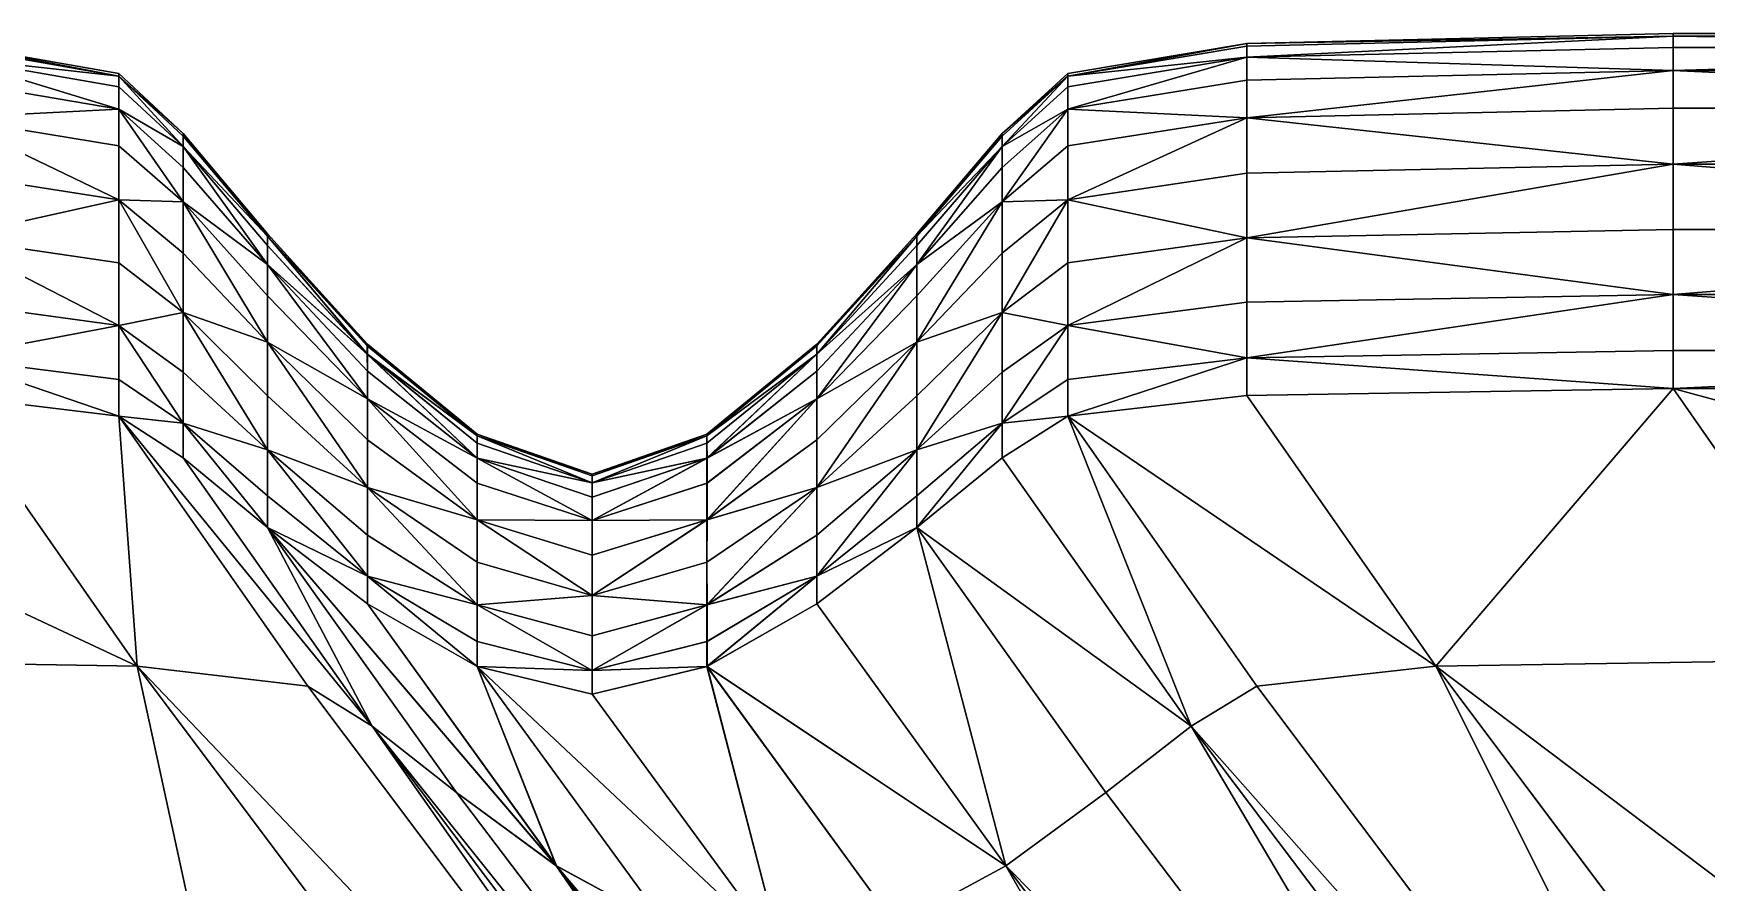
# Model space of a CAD drawing. Header units: inches. Extents: x -69 to 75, y -7 to 7.
# Drawn here: x -58.244 to -57.737, y 6.952 to 7.209 of the extents above; entities that cross this region are included whole.
import ezdxf

# ---------------------------------------------------------------- set-up
doc = ezdxf.new("R2010")
doc.units = ezdxf.units.IN
doc.header["$MEASUREMENT"] = 0
doc.layers.get('0').update_dxf_attribs({"true_color": 0xe59ad7})

msp = doc.modelspace()

# ---------------------------------------------------------------- meshes
at = {"color": 18, "true_color": 0x000000}
mesh = msp.add_polyface(dxfattribs=at)
corners = [(-58.19849, 7.15823, 0.14679), (-58.21799, 7.17527, 0.14976), (-58.21799, 7.15888, 0.24481), (-58.26974, 7.18379, 0.15125), (-58.26975, 7.16696, 0.24724), (-58.26974, 7.1474, 0.35874), (-58.39223, 7.16965, 0.24805), (-58.39223, 7.18663, 0.15175), (-58.26974, 7.18379, -0.15125), (-58.26975, 7.16696, -0.24724), (-58.39223, 7.16965, -0.24805), (-58.26974, 7.1474, -0.35874), (-58.21799, 7.15888, -0.2448), (-58.21799, 7.17527, -0.14976), (-58.19849, 7.15823, -0.14679), (-58.26975, 7.19518, 0.08629), (-58.39223, 7.19812, 0.08657), (-58.26974, 7.20209, 0.0446), (-58.39223, 7.20509, 0.04475), (-58.21799, 7.18636, 0.08544), (-58.21799, 7.19309, 0.04416), (-58.26974, 7.20628, 0), (-58.26975, 7.20547, 0.01842), (-58.21799, 7.19638, 0.01824), (-58.21799, 7.19717, 0), (-58.19849, 7.17509, 0.04328), (-58.39223, 7.2085, 0.01848), (-58.39223, 7.20932, 0), (-58.26975, 7.20547, -0.01842), (-58.39223, 7.2085, -0.01848), (-58.26974, 7.20209, -0.0446), (-58.39223, 7.20509, -0.04474), (-58.21799, 7.19638, -0.01824), (-58.19849, 7.17895, 0), (-58.21799, 7.19309, -0.04416), (-58.26975, 7.19518, -0.08629), (-58.21799, 7.18636, -0.08544), (-58.19849, 7.17509, -0.04328), (-58.39223, 7.19812, -0.08657), (-58.39223, 7.18663, -0.15175)]
mesh.append_faces([[corners[k] for k in face] for face in [(0, 1, 2, 0), (3, 4, 2, 3), (2, 1, 3, 2), (2, 4, 5, 2), (5, 4, 6, 5), (3, 7, 6, 3), (8, 9, 10, 8), (10, 9, 11, 10), (12, 13, 14, 12), (11, 9, 12, 11), (8, 13, 12, 8), (12, 9, 8, 12), (3, 15, 16, 3), (17, 18, 16, 17), (16, 15, 17, 16), (19, 1, 0, 19), (17, 15, 19, 17), (19, 20, 17, 19), (3, 1, 19, 3), (19, 15, 3, 19), (21, 22, 23, 21), (23, 24, 21, 23), (17, 20, 23, 17), (23, 22, 17, 23), (23, 20, 25, 23), (17, 22, 26, 17), (21, 27, 26, 21), (26, 22, 21, 26), (21, 28, 29, 21), (30, 31, 29, 30), (29, 28, 30, 29), (32, 24, 33, 32), (30, 28, 32, 30), (32, 34, 30, 32), (21, 24, 32, 21), (32, 28, 21, 32), (8, 35, 36, 8), (36, 13, 8, 36), (30, 34, 36, 30), (36, 35, 30, 36), (36, 34, 37, 36), (30, 35, 38, 30), (8, 39, 38, 8), (38, 35, 8, 38)]], dxfattribs={"vtx2": -1, "vtx3": -1, "color": 18})
mesh = msp.add_polyface(dxfattribs=at)
corners = [(-57.87597, 7.18379, 0.15125), (-57.87597, 7.16696, 0.24724), (-57.74673, 7.16965, 0.24805), (-57.87597, 7.1474, 0.35874), (-57.74673, 7.14993, 0.35992), (-57.93028, 7.15888, 0.24481), (-57.87597, 7.11101, 0.56623), (-57.87597, 7.12785, 0.47024), (-57.93028, 7.12079, 0.46561), (-57.74673, 7.1302, 0.47178), (-57.74673, 7.11322, 0.56809), (-57.87597, 7.11101, -0.56623), (-57.87597, 7.12785, -0.47024), (-57.74673, 7.1302, -0.47178), (-57.87597, 7.1474, -0.35874), (-57.74673, 7.14993, -0.35991), (-57.93028, 7.12079, -0.46561), (-57.87597, 7.18379, -0.15125), (-57.87597, 7.16696, -0.24724), (-57.93028, 7.15888, -0.2448), (-57.93028, 7.13983, -0.35521), (-57.74673, 7.16965, -0.24805), (-57.74673, 7.18663, -0.15175), (-57.87597, 7.20628, 0), (-57.87597, 7.20547, 0.01842), (-57.74673, 7.2085, 0.01848), (-57.87597, 7.20209, 0.0446), (-57.74673, 7.20509, 0.04475), (-57.93028, 7.19638, 0.01824), (-57.93028, 7.19717, 0), (-57.87597, 7.19518, 0.08629), (-57.93028, 7.18636, 0.08544), (-57.93028, 7.19309, 0.04416), (-57.74673, 7.19812, 0.08657), (-57.74673, 7.18663, 0.15175), (-57.87597, 7.09962, 0.63119), (-57.74673, 7.10173, 0.63326), (-57.93028, 7.1044, 0.56066), (-57.93028, 7.0933, 0.62498), (-57.87597, 7.09962, -0.63119), (-57.93028, 7.0933, -0.62498), (-57.87597, 7.19518, -0.08629), (-57.74673, 7.19812, -0.08657), (-57.87597, 7.20209, -0.0446), (-57.93028, 7.18636, -0.08544), (-57.93028, 7.17527, -0.14976), (-57.87597, 7.20547, -0.01842), (-57.93028, 7.19638, -0.01824), (-57.93028, 7.19309, -0.04416), (-57.74673, 7.2085, -0.01848)]
mesh.append_faces([[corners[k] for k in face] for face in [(0, 1, 2, 0), (3, 4, 2, 3), (2, 1, 3, 2), (3, 1, 5, 3), (6, 7, 8, 6), (3, 7, 9, 3), (6, 10, 9, 6), (9, 7, 6, 9), (11, 12, 13, 11), (14, 15, 13, 14), (13, 12, 14, 13), (14, 12, 16, 14), (16, 12, 11, 16), (17, 18, 19, 17), (14, 20, 19, 14), (19, 18, 14, 19), (14, 18, 21, 14), (17, 22, 21, 17), (21, 18, 17, 21), (23, 24, 25, 23), (26, 27, 25, 26), (25, 24, 26, 25), (26, 24, 28, 26), (23, 29, 28, 23), (28, 24, 23, 28), (0, 30, 31, 0), (26, 32, 31, 26), (31, 30, 26, 31), (26, 30, 33, 26), (0, 34, 33, 0), (33, 30, 0, 33), (6, 35, 36, 6), (6, 37, 38, 6), (38, 35, 6, 38), (11, 39, 40, 11), (17, 41, 42, 17), (43, 41, 44, 43), (17, 45, 44, 17), (44, 41, 17, 44), (23, 46, 47, 23), (43, 48, 47, 43), (47, 46, 43, 47), (43, 46, 49, 43)]], dxfattribs={"vtx2": -1, "vtx3": -1, "color": 18})
mesh = msp.add_polyface(dxfattribs=at)
corners = [(-57.50209, 7.18663, 0.15175), (-57.74673, 7.18663, 0.15175), (-57.74673, 7.16965, 0.24805), (-57.5021, 7.16965, 0.24805), (-57.87597, 7.18379, 0.15125), (-57.50209, 7.14993, 0.35992), (-57.74673, 7.14993, 0.35992), (-57.74673, 7.1302, 0.47178), (-57.74673, 7.11322, 0.56809), (-57.50209, 7.11322, 0.56809), (-57.5021, 7.1302, 0.47178), (-57.87597, 7.1474, 0.35874), (-57.50209, 7.11322, -0.56808), (-57.74673, 7.11322, -0.56808), (-57.74673, 7.1302, -0.47178), (-57.5021, 7.1302, -0.47178), (-57.87597, 7.11101, -0.56623), (-57.74673, 7.14993, -0.35991), (-57.50209, 7.14993, -0.35991), (-57.74673, 7.16965, -0.24805), (-57.74673, 7.18663, -0.15175), (-57.50209, 7.18663, -0.15175), (-57.5021, 7.16965, -0.24805), (-57.87597, 7.1474, -0.35874), (-57.50209, 7.20931, 0), (-57.74673, 7.20932, 0), (-57.74673, 7.2085, 0.01848), (-57.5021, 7.2085, 0.01848), (-57.87597, 7.20628, 0), (-57.74673, 7.20509, 0.04475), (-57.50209, 7.20509, 0.04475), (-57.74673, 7.19812, 0.08657), (-57.5021, 7.19812, 0.08657), (-57.87597, 7.20209, 0.0446), (-57.74673, 7.10173, 0.63326), (-57.5021, 7.10173, 0.63326), (-57.87597, 7.11101, 0.56623), (-57.74673, 7.10173, -0.63326), (-57.87597, 7.09962, -0.63119), (-57.74673, 7.19812, -0.08657), (-57.5021, 7.19812, -0.08657), (-57.87597, 7.18379, -0.15125), (-57.87597, 7.20209, -0.0446), (-57.74673, 7.20509, -0.04474), (-57.87597, 7.19518, -0.08629), (-57.50209, 7.20509, -0.04474), (-57.74673, 7.2085, -0.01848), (-57.5021, 7.2085, -0.01848), (-57.87597, 7.20547, -0.01842)]
mesh.append_faces([[corners[k] for k in face] for face in [(0, 1, 2, 0), (2, 3, 0, 2), (2, 1, 4, 2), (5, 3, 2, 5), (2, 6, 5, 2), (7, 8, 9, 7), (5, 6, 7, 5), (7, 10, 5, 7), (7, 6, 11, 7), (12, 13, 14, 12), (14, 15, 12, 14), (14, 13, 16, 14), (14, 17, 18, 14), (19, 20, 21, 19), (18, 17, 19, 18), (19, 22, 18, 19), (19, 17, 23, 19), (24, 25, 26, 24), (26, 27, 24, 26), (26, 25, 28, 26), (26, 29, 30, 26), (31, 1, 0, 31), (30, 29, 31, 30), (31, 32, 30, 31), (31, 29, 33, 31), (9, 8, 34, 9), (34, 35, 9, 34), (34, 8, 36, 34), (37, 13, 12, 37), (16, 13, 37, 16), (37, 38, 16, 37), (21, 20, 39, 21), (39, 40, 21, 39), (39, 20, 41, 39), (42, 43, 39, 42), (39, 44, 42, 39), (39, 43, 45, 39), (46, 25, 24, 46), (45, 43, 46, 45), (46, 47, 45, 46), (46, 43, 42, 46), (28, 25, 46, 28), (46, 48, 28, 46)]], dxfattribs={"vtx2": -1, "vtx3": -1, "color": 18})
mesh = msp.add_polyface(dxfattribs=at)
corners = [(-57.50209, 7.18663, 0.15175), (-57.5021, 7.16965, 0.24805), (-57.10161, 7.16965, 0.24805), (-57.10161, 7.18663, 0.15175), (-57.50209, 7.14993, 0.35992), (-57.10161, 7.14993, 0.35992), (-57.50209, 7.11322, 0.56809), (-57.10161, 7.11322, 0.56809), (-57.10162, 7.1302, 0.47178), (-57.5021, 7.1302, 0.47178), (-57.50209, 7.11322, -0.56808), (-57.5021, 7.1302, -0.47178), (-57.10161, 7.1302, -0.47178), (-57.10161, 7.11322, -0.56808), (-57.50209, 7.14993, -0.35991), (-57.10161, 7.14993, -0.35991), (-57.50209, 7.18663, -0.15175), (-57.10161, 7.18663, -0.15175), (-57.10162, 7.16965, -0.24805), (-57.5021, 7.16965, -0.24805), (-57.50209, 7.20931, 0), (-57.5021, 7.2085, 0.01848), (-57.10161, 7.2085, 0.01848), (-57.10161, 7.20932, 0), (-57.50209, 7.20509, 0.04475), (-57.10161, 7.20509, 0.04475), (-57.10162, 7.19812, 0.08657), (-57.5021, 7.19812, 0.08657), (-57.5021, 7.10173, 0.63326), (-57.10161, 7.10173, 0.63326), (-57.10162, 7.10173, -0.63326), (-57.5021, 7.10173, -0.63326), (-57.10162, 7.2085, -0.01848), (-57.5021, 7.2085, -0.01848), (-57.50209, 7.20509, -0.04474), (-57.10161, 7.20509, -0.04474), (-57.5021, 7.19812, -0.08657), (-57.10161, 7.19812, -0.08657), (-57.74673, 7.1302, 0.47178), (-57.74673, 7.1302, -0.47178), (-57.74673, 7.16965, -0.24805), (-57.74673, 7.2085, 0.01848), (-57.74673, 7.19812, 0.08657), (-57.74673, 7.10173, -0.63326), (-57.74673, 7.19812, -0.08657), (-57.74673, 7.2085, -0.01848)]
mesh.append_faces([[corners[k] for k in face] for face in [(0, 1, 2, 0), (2, 3, 0, 2), (4, 5, 2, 4), (2, 1, 4, 2), (6, 7, 8, 6), (8, 9, 6, 8), (4, 9, 8, 4), (8, 5, 4, 8), (10, 11, 12, 10), (12, 13, 10, 12), (14, 15, 12, 14), (12, 11, 14, 12), (16, 17, 18, 16), (18, 19, 16, 18), (14, 19, 18, 14), (18, 15, 14, 18), (20, 21, 22, 20), (22, 23, 20, 22), (24, 25, 22, 24), (22, 21, 24, 22), (0, 3, 26, 0), (26, 27, 0, 26), (24, 27, 26, 24), (26, 25, 24, 26), (6, 28, 29, 6), (29, 7, 6, 29), (10, 13, 30, 10), (30, 31, 10, 30), (20, 23, 32, 20), (32, 33, 20, 32), (34, 33, 32, 34), (32, 35, 34, 32), (16, 36, 37, 16), (37, 17, 16, 37), (34, 35, 37, 34), (37, 36, 34, 37), (6, 9, 38, 6), (14, 11, 39, 14), (16, 19, 40, 16), (24, 21, 41, 24), (0, 27, 42, 0), (10, 31, 43, 10), (34, 36, 44, 34), (20, 33, 45, 20)]], dxfattribs={"vtx2": -1, "vtx3": -1, "color": 18})
mesh = msp.add_polyface(dxfattribs=at)
corners = [(-57.93028, 7.15888, 0.24481), (-57.93028, 7.17527, 0.14976), (-57.95014, 7.15823, 0.14679), (-57.95014, 7.1247, 0.34815), (-57.93028, 7.13983, 0.35521), (-57.95013, 7.14272, 0.23994), (-57.87597, 7.1474, 0.35874), (-57.87597, 7.18379, 0.15125), (-57.87597, 7.16696, 0.24724), (-57.95014, 7.09116, 0.54952), (-57.93028, 7.1044, 0.56066), (-57.93028, 7.12079, 0.46561), (-57.95013, 7.10668, 0.45636), (-57.87597, 7.11101, 0.56623), (-57.87597, 7.12785, 0.47024), (-57.93028, 7.12079, -0.46561), (-57.93028, 7.1044, -0.56065), (-57.95014, 7.09116, -0.54951), (-57.95014, 7.1247, -0.34815), (-57.93028, 7.13983, -0.35521), (-57.95013, 7.10668, -0.45636), (-57.87597, 7.1474, -0.35874), (-57.87597, 7.11101, -0.56623), (-57.95014, 7.15823, -0.14679), (-57.93028, 7.17527, -0.14976), (-57.93028, 7.15888, -0.2448), (-57.95013, 7.14272, -0.23994), (-57.87597, 7.18379, -0.15125), (-57.95013, 7.17895, 0), (-57.95013, 7.17821, 0.01788), (-57.93028, 7.19638, 0.01824), (-57.93028, 7.19717, 0), (-57.95014, 7.17509, 0.04328), (-57.93028, 7.19309, 0.04416), (-57.87597, 7.20209, 0.0446), (-57.93028, 7.18636, 0.08544), (-57.95013, 7.16873, 0.08374), (-57.93028, 7.0933, 0.62498), (-57.93028, 7.0933, -0.62498), (-57.95013, 7.08067, -0.61256), (-57.93028, 7.18636, -0.08544), (-57.95014, 7.17509, -0.04328), (-57.93028, 7.19309, -0.04416), (-57.95013, 7.16873, -0.08374), (-57.87597, 7.20209, -0.0446), (-57.93028, 7.19638, -0.01824), (-57.95013, 7.17821, -0.01788), (-57.87597, 7.20628, 0)]
mesh.append_faces([[corners[k] for k in face] for face in [(0, 1, 2, 0), (3, 4, 0, 3), (0, 5, 3, 0), (0, 4, 6, 0), (7, 1, 0, 7), (0, 8, 7, 0), (9, 10, 11, 9), (11, 12, 9, 11), (11, 10, 13, 11), (6, 4, 11, 6), (11, 14, 6, 11), (11, 4, 3, 11), (15, 16, 17, 15), (18, 19, 15, 18), (15, 20, 18, 15), (15, 19, 21, 15), (22, 16, 15, 22), (23, 24, 25, 23), (25, 26, 23, 25), (25, 24, 27, 25), (25, 19, 18, 25), (28, 29, 30, 28), (30, 31, 28, 30), (32, 33, 30, 32), (30, 29, 32, 30), (30, 33, 34, 30), (2, 1, 35, 2), (35, 36, 2, 35), (35, 1, 7, 35), (35, 33, 32, 35), (37, 10, 9, 37), (17, 16, 38, 17), (38, 39, 17, 38), (38, 16, 22, 38), (40, 24, 23, 40), (41, 42, 40, 41), (40, 43, 41, 40), (40, 42, 44, 40), (28, 31, 45, 28), (45, 46, 28, 45), (45, 31, 47, 45), (41, 46, 45, 41), (45, 42, 41, 45)]], dxfattribs={"vtx2": -1, "vtx3": -1, "color": 18})
mesh = msp.add_polyface(dxfattribs=at)
corners = [(-58.19849, 7.15823, 0.14679), (-58.19849, 7.14272, 0.23994), (-58.17287, 7.11578, 0.23183), (-58.17287, 7.12982, 0.14183), (-58.19849, 7.15823, -0.14679), (-58.17287, 7.12982, -0.14182), (-58.17287, 7.11578, -0.23183), (-58.19849, 7.14272, -0.23994), (-58.19849, 7.17895, 0), (-58.19849, 7.17821, 0.01788), (-58.17287, 7.14791, 0.01727), (-58.17287, 7.14859, 0), (-58.19849, 7.17509, 0.04328), (-58.17287, 7.14509, 0.04182), (-58.14263, 7.11209, 0.04021), (-58.14263, 7.11518, 0), (-58.14263, 7.11459, 0.01661), (-58.17287, 7.13933, 0.08091), (-58.19849, 7.16873, 0.08374), (-58.19849, 7.16873, -0.08374), (-58.17287, 7.13933, -0.08091), (-58.19849, 7.17509, -0.04328), (-58.17287, 7.14509, -0.04182), (-58.14265, 7.11209, -0.04021), (-58.17287, 7.14791, -0.01727), (-58.19849, 7.17821, -0.01788), (-58.14265, 7.11459, -0.01661), (-58.19849, 7.1247, 0.34815), (-58.21799, 7.15888, 0.24481), (-58.21799, 7.15888, -0.2448), (-58.19849, 7.1247, -0.34815), (-58.21799, 7.18636, 0.08544), (-58.21799, 7.19309, 0.04416), (-58.21799, 7.19717, 0), (-58.21799, 7.19638, 0.01824), (-58.21799, 7.19638, -0.01824), (-58.21799, 7.19309, -0.04416), (-58.21799, 7.17527, -0.14976), (-58.21799, 7.18636, -0.08544)]
mesh.append_faces([[corners[k] for k in face] for face in [(0, 1, 2, 0), (2, 3, 0, 2), (4, 5, 6, 4), (6, 7, 4, 6), (8, 9, 10, 8), (10, 11, 8, 10), (12, 13, 10, 12), (10, 9, 12, 10), (10, 13, 14, 10), (15, 11, 10, 15), (10, 16, 15, 10), (0, 3, 17, 0), (17, 18, 0, 17), (14, 13, 17, 14), (12, 18, 17, 12), (17, 13, 12, 17), (4, 19, 20, 4), (20, 5, 4, 20), (21, 22, 20, 21), (20, 19, 21, 20), (20, 22, 23, 20), (8, 11, 24, 8), (24, 25, 8, 24), (24, 11, 15, 24), (23, 22, 24, 23), (24, 26, 23, 24), (21, 25, 24, 21), (24, 22, 21, 24), (27, 1, 28, 27), (4, 7, 29, 4), (29, 7, 30, 29), (0, 18, 31, 0), (12, 32, 31, 12), (31, 18, 12, 31), (8, 33, 34, 8), (34, 9, 8, 34), (12, 9, 34, 12), (8, 25, 35, 8), (21, 36, 35, 21), (35, 25, 21, 35), (4, 37, 38, 4), (38, 19, 4, 38), (21, 19, 38, 21)]], dxfattribs={"vtx2": -1, "vtx3": -1, "color": 18})
mesh = msp.add_polyface(dxfattribs=at)
corners = [(-57.95014, 7.09116, 0.54952), (-57.95013, 7.10668, 0.45636), (-57.97598, 7.08315, 0.44094), (-57.95014, 7.1247, 0.34815), (-57.97598, 7.09946, 0.33639), (-57.95014, 7.15823, 0.14679), (-57.97598, 7.12982, 0.14183), (-57.97598, 7.11578, 0.23183), (-57.95013, 7.14272, 0.23994), (-58.00632, 7.09858, 0.13637), (-57.95014, 7.15823, -0.14679), (-57.95013, 7.14272, -0.23994), (-57.97598, 7.11578, -0.23183), (-57.97598, 7.12982, -0.14182), (-57.95014, 7.1247, -0.34815), (-57.97598, 7.09946, -0.33638), (-58.00632, 7.07171, -0.32344), (-57.97598, 7.08315, -0.44094), (-57.95013, 7.10668, -0.45636), (-57.95014, 7.09116, -0.54951), (-57.95013, 7.16873, 0.08374), (-57.97598, 7.13933, 0.08091), (-57.95014, 7.17509, 0.04328), (-57.97598, 7.14509, 0.04182), (-58.00632, 7.11209, 0.04021), (-57.95013, 7.17895, 0), (-57.97598, 7.14859, 0), (-57.97598, 7.14791, 0.01727), (-57.95013, 7.17821, 0.01788), (-58.00632, 7.11518, 0), (-57.95013, 7.17821, -0.01788), (-57.97598, 7.14791, -0.01727), (-57.95014, 7.17509, -0.04328), (-57.97598, 7.14509, -0.04182), (-58.00632, 7.11209, -0.04021), (-57.97598, 7.13933, -0.08091), (-57.95013, 7.16873, -0.08374), (-58.00632, 7.09858, -0.13637), (-57.93028, 7.15888, 0.24481), (-57.93028, 7.12079, 0.46561), (-57.93028, 7.12079, -0.46561), (-57.93028, 7.15888, -0.2448), (-57.93028, 7.18636, 0.08544), (-57.95013, 7.08066, 0.61256), (-57.93028, 7.0933, 0.62498), (-57.93028, 7.18636, -0.08544)]
mesh.append_faces([[corners[k] for k in face] for face in [(0, 1, 2, 0), (3, 4, 2, 3), (2, 1, 3, 2), (5, 6, 7, 5), (7, 8, 5, 7), (7, 6, 9, 7), (3, 8, 7, 3), (7, 4, 3, 7), (10, 11, 12, 10), (12, 13, 10, 12), (14, 15, 12, 14), (12, 11, 14, 12), (12, 15, 16, 12), (17, 18, 19, 17), (14, 18, 17, 14), (17, 15, 14, 17), (5, 20, 21, 5), (21, 6, 5, 21), (22, 23, 21, 22), (21, 20, 22, 21), (21, 23, 24, 21), (25, 26, 27, 25), (27, 28, 25, 27), (27, 26, 29, 27), (22, 28, 27, 22), (27, 23, 22, 27), (25, 30, 31, 25), (31, 26, 25, 31), (32, 33, 31, 32), (31, 30, 32, 31), (31, 33, 34, 31), (10, 13, 35, 10), (35, 36, 10, 35), (35, 13, 37, 35), (32, 36, 35, 32), (35, 33, 32, 35), (5, 8, 38, 5), (3, 1, 39, 3), (19, 18, 40, 19), (14, 11, 41, 14), (22, 20, 42, 22), (0, 43, 44, 0), (10, 36, 45, 10)]], dxfattribs={"vtx2": -1, "vtx3": -1, "color": 18})
mesh = msp.add_polyface(dxfattribs=at)
corners = [(-58.62387, 7.11322, 0.56809), (-58.62389, 7.1302, 0.47178), (-59.0031, 7.1302, 0.47178), (-58.62387, 7.14993, 0.35992), (-59.0031, 7.14993, 0.35992), (-58.62387, 7.11322, -0.56808), (-59.0031, 7.11322, -0.56808), (-59.0031, 7.1302, -0.47178), (-58.62387, 7.14993, -0.35991), (-58.62389, 7.1302, -0.47178), (-59.0031, 7.14993, -0.35991), (-59.0031, 7.16965, -0.24805), (-59.0031, 7.11322, 0.56809), (-59.0031, 7.10173, 0.63326), (-58.39223, 7.11322, 0.56809), (-58.39223, 7.1302, 0.47178), (-58.26974, 7.11101, 0.56623), (-58.26975, 7.12785, 0.47024), (-58.26974, 7.1474, 0.35874), (-58.39223, 7.14993, 0.35992), (-58.21799, 7.12079, 0.46561), (-58.21799, 7.1044, 0.56066), (-58.19849, 7.09116, 0.54952), (-58.19849, 7.1247, 0.34815), (-58.21799, 7.13983, 0.35521), (-58.19849, 7.10668, 0.45636), (-58.21799, 7.15888, 0.24481), (-58.19849, 7.14272, 0.23994), (-58.19849, 7.15823, 0.14679), (-58.39223, 7.16965, 0.24805), (-58.26974, 7.1474, -0.35874), (-58.39223, 7.14993, -0.35991), (-58.39223, 7.16965, -0.24805), (-58.19849, 7.1247, -0.34815), (-58.21799, 7.13983, -0.35521), (-58.21799, 7.15888, -0.2448), (-58.26974, 7.11102, -0.56623), (-58.26975, 7.12785, -0.47024), (-58.21799, 7.12079, -0.46561), (-58.21799, 7.1044, -0.56065), (-58.39223, 7.1302, -0.47178), (-58.39223, 7.11322, -0.56808), (-58.39223, 7.10173, 0.63326), (-58.39223, 7.10173, -0.63326)]
mesh.append_faces([[corners[k] for k in face] for face in [(0, 1, 2, 0), (3, 4, 2, 3), (5, 6, 7, 5), (8, 9, 7, 8), (8, 10, 11, 8), (0, 12, 13, 0), (0, 14, 15, 0), (15, 1, 0, 15), (16, 17, 15, 16), (15, 14, 16, 15), (18, 19, 15, 18), (15, 17, 18, 15), (3, 1, 15, 3), (15, 19, 3, 15), (20, 21, 22, 20), (23, 24, 20, 23), (20, 25, 23, 20), (18, 17, 20, 18), (20, 24, 18, 20), (16, 21, 20, 16), (20, 17, 16, 20), (26, 27, 28, 26), (18, 24, 26, 18), (26, 24, 23, 26), (3, 19, 29, 3), (30, 31, 32, 30), (33, 34, 35, 33), (35, 34, 30, 35), (36, 37, 38, 36), (38, 39, 36, 38), (30, 34, 38, 30), (38, 37, 30, 38), (38, 34, 33, 38), (5, 9, 40, 5), (40, 41, 5, 40), (8, 31, 40, 8), (40, 9, 8, 40), (30, 37, 40, 30), (40, 31, 30, 40), (36, 41, 40, 36), (40, 37, 36, 40), (16, 14, 42, 16), (5, 41, 43, 5)]], dxfattribs={"vtx2": -1, "vtx3": -1, "color": 18})
mesh = msp.add_polyface(dxfattribs=at)
corners = [(-58.14263, 7.09858, 0.13637), (-58.14263, 7.08615, 0.22291), (-58.10934, 7.06191, 0.21562), (-58.19849, 7.1247, 0.34815), (-58.17287, 7.09946, 0.33639), (-58.17287, 7.11578, 0.23183), (-58.19849, 7.14272, 0.23994), (-58.14263, 7.07171, 0.32344), (-58.17287, 7.12982, 0.14183), (-58.17287, 7.08315, 0.44094), (-58.19849, 7.10668, 0.45636), (-58.19849, 7.09116, 0.54952), (-58.19849, 7.09116, -0.54951), (-58.19849, 7.10668, -0.45636), (-58.17287, 7.08315, -0.44094), (-58.19849, 7.1247, -0.34815), (-58.17287, 7.09946, -0.33638), (-58.14263, 7.07171, -0.32344), (-58.14263, 7.09858, -0.13637), (-58.14263, 7.08615, -0.22291), (-58.17287, 7.11578, -0.23183), (-58.17287, 7.12982, -0.14182), (-58.19849, 7.14272, -0.23994), (-58.14263, 7.11209, 0.04021), (-58.14263, 7.10699, 0.0778), (-58.10934, 7.08053, 0.07525), (-58.14263, 7.11518, 0), (-58.14263, 7.11459, 0.01661), (-58.10934, 7.08732, 0.01607), (-58.17287, 7.14791, 0.01727), (-58.17287, 7.13933, 0.08091), (-58.14265, 7.11209, -0.04021), (-58.14263, 7.10699, -0.0778), (-58.17287, 7.13933, -0.08091), (-58.14265, 7.11459, -0.01661), (-58.17287, 7.14791, -0.01727), (-58.10935, 7.08732, -0.01606), (-58.10935, 7.08786, 0), (-58.10934, 7.08053, -0.07525), (-58.10935, 7.08509, -0.03889), (-58.21799, 7.12079, 0.46561), (-58.21799, 7.1044, -0.56065), (-58.21799, 7.12079, -0.46561), (-58.21799, 7.1044, 0.56066), (-58.21799, 7.0933, 0.62498), (-58.19849, 7.08066, 0.61256), (-58.19849, 7.08066, -0.61256), (-58.21799, 7.0933, -0.62498)]
mesh.append_faces([[corners[k] for k in face] for face in [(0, 1, 2, 0), (3, 4, 5, 3), (5, 6, 3, 5), (7, 1, 5, 7), (5, 4, 7, 5), (0, 8, 5, 0), (5, 1, 0, 5), (9, 10, 11, 9), (3, 10, 9, 3), (9, 4, 3, 9), (12, 13, 14, 12), (15, 16, 14, 15), (14, 13, 15, 14), (14, 16, 17, 14), (18, 19, 20, 18), (20, 21, 18, 20), (17, 16, 20, 17), (20, 19, 17, 20), (15, 22, 20, 15), (20, 16, 15, 20), (23, 24, 25, 23), (26, 27, 28, 26), (23, 27, 29, 23), (0, 24, 30, 0), (30, 8, 0, 30), (30, 24, 23, 30), (31, 32, 33, 31), (18, 21, 33, 18), (33, 32, 18, 33), (26, 34, 35, 26), (31, 34, 36, 31), (26, 37, 36, 26), (36, 34, 26, 36), (18, 32, 38, 18), (31, 39, 38, 31), (38, 32, 31, 38), (11, 10, 40, 11), (12, 41, 42, 12), (42, 13, 12, 42), (15, 13, 42, 15), (11, 43, 44, 11), (44, 45, 11, 44), (12, 46, 47, 12)]], dxfattribs={"vtx2": -1, "vtx3": -1, "color": 18})
mesh = msp.add_polyface(dxfattribs=at)
corners = [(-58.00632, 7.09858, 0.13637), (-58.00632, 7.08615, 0.22291), (-57.97598, 7.11578, 0.23183), (-58.00632, 7.07171, 0.32344), (-57.97598, 7.09946, 0.33639), (-58.00632, 7.09858, -0.13637), (-58.0063, 7.08615, -0.22291), (-58.03964, 7.06191, -0.21561), (-58.00632, 7.07171, -0.32344), (-57.97598, 7.11578, -0.23183), (-57.97598, 7.12982, -0.14182), (-58.00632, 7.11209, 0.04021), (-58.00632, 7.10699, 0.0778), (-57.97598, 7.13933, 0.08091), (-57.97598, 7.12982, 0.14183), (-58.00632, 7.11518, 0), (-58.00632, 7.11459, 0.01661), (-57.97598, 7.14791, 0.01727), (-57.97598, 7.14509, 0.04182), (-58.03966, 7.08732, 0.01607), (-58.03966, 7.08786, 0), (-58.0745, 7.07571, 0), (-58.03966, 7.08509, 0.0389), (-58.03966, 7.08053, 0.07525), (-58.10934, 7.08053, 0.07525), (-58.10932, 7.08509, 0.0389), (-58.14263, 7.11209, 0.04021), (-58.14263, 7.09858, 0.13637), (-58.10934, 7.07302, 0.13191), (-58.14263, 7.10699, 0.0778), (-58.10934, 7.08732, 0.01607), (-58.10935, 7.08786, 0), (-58.14263, 7.11518, 0), (-58.14263, 7.11459, 0.01661), (-58.00632, 7.11209, -0.04021), (-58.0063, 7.10699, -0.0778), (-58.03964, 7.08053, -0.07525), (-58.03966, 7.08509, -0.03889), (-58.03964, 7.07302, -0.1319), (-58.00632, 7.11459, -0.01661), (-58.03966, 7.08732, -0.01606), (-57.97598, 7.14791, -0.01727), (-57.97598, 7.14859, 0), (-57.97598, 7.13933, -0.08091), (-57.97598, 7.14509, -0.04182), (-58.10935, 7.08732, -0.01606), (-58.10935, 7.08509, -0.03889), (-58.14265, 7.11209, -0.04021)]
mesh.append_faces([[corners[k] for k in face] for face in [(0, 1, 2, 0), (3, 4, 2, 3), (2, 1, 3, 2), (5, 6, 7, 5), (8, 6, 9, 8), (5, 10, 9, 5), (9, 6, 5, 9), (11, 12, 13, 11), (0, 14, 13, 0), (13, 12, 0, 13), (15, 16, 17, 15), (11, 18, 17, 11), (17, 16, 11, 17), (19, 20, 21, 19), (11, 16, 19, 11), (19, 22, 11, 19), (15, 20, 19, 15), (19, 16, 15, 19), (0, 12, 23, 0), (11, 22, 23, 11), (23, 12, 11, 23), (24, 25, 26, 24), (27, 28, 24, 27), (24, 29, 27, 24), (30, 31, 32, 30), (26, 25, 30, 26), (30, 33, 26, 30), (34, 35, 36, 34), (36, 37, 34, 36), (5, 38, 36, 5), (36, 35, 5, 36), (15, 39, 40, 15), (40, 20, 15, 40), (34, 37, 40, 34), (40, 39, 34, 40), (34, 39, 41, 34), (15, 42, 41, 15), (41, 39, 15, 41), (5, 35, 43, 5), (34, 44, 43, 34), (43, 35, 34, 43), (45, 31, 21, 45), (45, 46, 47, 45)]], dxfattribs={"vtx2": -1, "vtx3": -1, "color": 18})
mesh = msp.add_polyface(dxfattribs=at)
corners = [(-58.88313, 6.33815, -0.70828), (-58.31016, 5.58659, -0.71521), (-58.76317, 5.58659, -0.71521), (-58.43011, 6.33815, -0.70828), (-57.85715, 5.58659, -0.71521), (-58.0509, 6.33815, 0.70828), (-58.39468, 6.7904, 0.69673), (-58.77391, 6.7904, 0.69673), (-58.43011, 6.33815, 0.70828), (-58.56657, 7.01952, 0.67393), (-58.9458, 7.01952, 0.67393), (-58.88313, 6.33815, 0.70828), (-58.62389, 7.10173, 0.63326), (-59.0031, 7.10173, 0.63326), (-58.0509, 6.33815, -0.70828), (-58.77391, 6.7904, -0.69673), (-58.39468, 6.7904, -0.69673), (-58.56657, 7.01952, -0.67393), (-58.9458, 7.01952, -0.67393), (-58.62387, 7.11322, -0.56808), (-58.62389, 7.10173, -0.63326), (-59.0031, 7.10173, -0.63326), (-58.21244, 7.01751, 0.67172), (-58.33494, 7.01952, 0.67393), (-58.16304, 6.7904, 0.69673), (-58.26974, 7.11101, 0.56623), (-58.26975, 7.09962, 0.63119), (-58.21799, 7.0933, 0.62498), (-58.21799, 7.1044, 0.56066), (-58.62387, 7.11322, 0.56809), (-58.39223, 7.10173, 0.63326), (-58.39223, 7.11322, 0.56809), (-58.39223, 7.10173, -0.63326), (-58.26974, 7.11102, -0.56623), (-58.26975, 7.09962, -0.63119), (-58.39223, 7.11322, -0.56808), (-58.21244, 7.01751, -0.67172), (-58.33494, 7.01952, -0.67393), (-58.21799, 7.0933, -0.62498), (-58.21799, 7.1044, -0.56065), (-58.19849, 7.09116, -0.54951), (-58.16304, 6.7904, -0.69673)]
mesh.append_faces([[corners[k] for k in face] for face in [(0, 1, 2, 0), (0, 3, 4, 0), (5, 6, 7, 5), (7, 8, 5, 7), (9, 10, 7, 9), (7, 6, 9, 7), (11, 8, 7, 11), (9, 12, 13, 9), (14, 3, 15, 14), (15, 16, 14, 15), (15, 3, 0, 15), (17, 16, 15, 17), (15, 18, 17, 15), (19, 20, 21, 19), (17, 18, 21, 17), (21, 20, 17, 21), (22, 23, 24, 22), (9, 6, 24, 9), (24, 23, 9, 24), (25, 26, 27, 25), (27, 28, 25, 27), (27, 26, 22, 27), (29, 12, 30, 29), (30, 31, 29, 30), (9, 23, 30, 9), (30, 12, 9, 30), (22, 26, 30, 22), (30, 23, 22, 30), (30, 26, 25, 30), (32, 20, 19, 32), (33, 34, 32, 33), (32, 35, 33, 32), (36, 37, 32, 36), (32, 34, 36, 32), (17, 20, 32, 17), (32, 37, 17, 32), (38, 39, 40, 38), (36, 34, 38, 36), (33, 39, 38, 33), (38, 34, 33, 38), (17, 37, 41, 17), (41, 16, 17, 41), (41, 37, 36, 41)]], dxfattribs={"vtx2": -1, "vtx3": -1, "color": 18})
mesh = msp.add_polyface(dxfattribs=at)
corners = [(-58.00632, 7.04484, 0.51052), (-58.0063, 7.05727, 0.42397), (-58.03964, 7.0361, 0.4101), (-57.97598, 7.08315, 0.44094), (-57.97598, 7.06911, 0.53095), (-57.95014, 7.09116, 0.54952), (-58.00632, 7.07171, 0.32344), (-57.97598, 7.09946, 0.33639), (-57.95014, 7.09116, -0.54951), (-57.97598, 7.06911, -0.53094), (-57.97598, 7.08315, -0.44094), (-58.00632, 7.04484, -0.51052), (-58.00632, 7.05727, -0.42397), (-58.00632, 7.07171, -0.32344), (-57.97598, 7.09946, -0.33638), (-57.4448, 7.01952, 0.67393), (-57.04432, 7.01952, 0.67393), (-57.10161, 7.10173, 0.63326), (-57.5021, 7.10173, 0.63326), (-57.4448, 7.01952, -0.67393), (-57.5021, 7.10173, -0.63326), (-57.10162, 7.10173, -0.63326), (-57.04432, 7.01952, -0.67393), (-57.97598, 7.0596, 0.59186), (-57.95013, 7.08066, 0.61256), (-58.0063, 7.03643, 0.56909), (-57.94903, 6.95704, 0.60531), (-57.89282, 6.99937, 0.6518), (-57.91868, 6.97921, 0.62966), (-57.95013, 7.08067, -0.61256), (-57.97598, 7.0596, -0.59186), (-57.89282, 6.99937, -0.65179), (-58.00632, 7.03643, -0.56909), (-57.81868, 7.01751, 0.67172), (-57.68944, 7.01952, 0.67393), (-57.74673, 7.10173, 0.63326), (-57.87597, 7.09962, 0.63119), (-57.87299, 7.01146, 0.66508), (-57.93028, 7.0933, 0.62498), (-57.81867, 7.01751, -0.67172), (-57.87299, 7.01146, -0.66508), (-57.93028, 7.0933, -0.62498), (-57.87597, 7.09962, -0.63119), (-57.68944, 7.01952, -0.67393), (-57.74673, 7.10173, -0.63326)]
mesh.append_faces([[corners[k] for k in face] for face in [(0, 1, 2, 0), (3, 4, 5, 3), (6, 1, 3, 6), (3, 7, 6, 3), (0, 4, 3, 0), (3, 1, 0, 3), (8, 9, 10, 8), (11, 12, 10, 11), (10, 9, 11, 10), (13, 14, 10, 13), (10, 12, 13, 10), (15, 16, 17, 15), (17, 18, 15, 17), (19, 20, 21, 19), (21, 22, 19, 21), (5, 4, 23, 5), (23, 24, 5, 23), (0, 25, 23, 0), (23, 4, 0, 23), (23, 25, 26, 23), (27, 24, 23, 27), (23, 28, 27, 23), (8, 29, 30, 8), (30, 9, 8, 30), (30, 29, 31, 30), (11, 9, 30, 11), (30, 32, 11, 30), (33, 34, 35, 33), (35, 36, 33, 35), (15, 18, 35, 15), (35, 34, 15, 35), (27, 37, 38, 27), (38, 24, 27, 38), (33, 36, 38, 33), (38, 37, 33, 38), (39, 40, 41, 39), (41, 42, 39, 41), (31, 29, 41, 31), (41, 40, 31, 41), (19, 43, 44, 19), (44, 20, 19, 44), (39, 42, 44, 39), (44, 43, 39, 44)]], dxfattribs={"vtx2": -1, "vtx3": -1, "color": 18})
mesh = msp.add_polyface(dxfattribs=at)
corners = [(-58.14263, 7.07171, 0.32344), (-58.14263, 7.05727, 0.42397), (-58.10932, 7.0361, 0.4101), (-58.14263, 7.04484, 0.51052), (-58.10932, 7.02499, 0.49381), (-58.10934, 7.06191, 0.21562), (-58.10934, 7.07302, 0.13191), (-58.14263, 7.09858, 0.13637), (-58.10932, 7.049, 0.31286), (-58.14263, 7.08615, 0.22291), (-58.19849, 7.09116, 0.54952), (-58.17287, 7.06911, 0.53095), (-58.17287, 7.08315, 0.44094), (-58.17287, 7.09946, 0.33639), (-58.14263, 7.07171, -0.32344), (-58.14263, 7.08615, -0.22291), (-58.10932, 7.06191, -0.21561), (-58.14263, 7.09858, -0.13637), (-58.10932, 7.07302, -0.1319), (-58.14263, 7.04484, -0.51052), (-58.14263, 7.05727, -0.42397), (-58.10934, 7.0361, -0.41009), (-58.10934, 7.02499, -0.4938), (-58.10932, 7.049, -0.31285), (-58.17287, 7.08315, -0.44094), (-58.17287, 7.06911, -0.53094), (-58.19849, 7.09116, -0.54951), (-58.19849, 7.08066, 0.61256), (-58.17287, 7.0596, 0.59186), (-58.14119, 6.99937, 0.6518), (-58.14263, 7.03643, 0.56909), (-58.10934, 7.01747, 0.55046), (-58.10934, 7.01747, -0.55045), (-58.14263, 7.03643, -0.56909), (-58.17287, 7.0596, -0.59186), (-58.19849, 7.08066, -0.61256), (-58.08533, 6.95704, -0.60531), (-58.14119, 6.99937, -0.65179), (-58.11558, 6.97921, -0.62966), (-58.21244, 7.01751, 0.67172), (-58.16069, 7.01146, 0.66508), (-58.21799, 7.0933, 0.62498), (-58.16069, 7.01146, -0.66508), (-58.21799, 7.0933, -0.62498), (-58.21244, 7.01751, -0.67172)]
mesh.append_faces([[corners[k] for k in face] for face in [(0, 1, 2, 0), (3, 4, 2, 3), (2, 1, 3, 2), (5, 6, 7, 5), (0, 8, 5, 0), (5, 9, 0, 5), (10, 11, 12, 10), (3, 1, 12, 3), (12, 11, 3, 12), (0, 13, 12, 0), (12, 1, 0, 12), (14, 15, 16, 14), (17, 18, 16, 17), (16, 15, 17, 16), (19, 20, 21, 19), (21, 22, 19, 21), (14, 23, 21, 14), (21, 20, 14, 21), (24, 25, 26, 24), (14, 20, 24, 14), (19, 25, 24, 19), (24, 20, 19, 24), (10, 27, 28, 10), (28, 11, 10, 28), (28, 27, 29, 28), (3, 11, 28, 3), (28, 30, 3, 28), (3, 30, 31, 3), (19, 22, 32, 19), (32, 33, 19, 32), (26, 25, 34, 26), (34, 35, 26, 34), (19, 33, 34, 19), (34, 25, 19, 34), (34, 33, 36, 34), (37, 35, 34, 37), (34, 38, 37, 34), (39, 40, 41, 39), (29, 27, 41, 29), (41, 40, 29, 41), (37, 42, 43, 37), (43, 35, 37, 43), (43, 42, 44, 43)]], dxfattribs={"vtx2": -1, "vtx3": -1, "color": 18})
mesh = msp.add_polyface(dxfattribs=at)
corners = [(-58.0745, 7.06166, 0.12992), (-58.0745, 7.05113, 0.21237), (-58.03966, 7.06191, 0.21562), (-58.07449, 7.03891, 0.30815), (-58.07447, 7.02669, 0.40393), (-58.03964, 7.0361, 0.4101), (-58.07449, 7.01617, 0.48638), (-58.10932, 7.0361, 0.4101), (-58.10932, 7.02499, 0.49381), (-58.10932, 7.049, 0.31286), (-58.14263, 7.07171, 0.32344), (-58.10934, 7.07302, 0.13191), (-58.10934, 7.06191, 0.21562), (-58.0745, 7.01617, -0.48637), (-58.0745, 7.02669, -0.40392), (-58.03966, 7.0361, -0.41009), (-58.07449, 7.06166, -0.12992), (-58.07447, 7.05113, -0.21237), (-58.10932, 7.06191, -0.21561), (-58.10932, 7.07302, -0.1319), (-58.07449, 7.03891, -0.30815), (-58.10932, 7.049, -0.31285), (-58.14263, 7.07171, -0.32344), (-58.10934, 7.02499, -0.4938), (-58.10934, 7.0361, -0.41009), (-58.0745, 7.07571, 0), (-58.0745, 7.07521, 0.01582), (-58.03966, 7.08732, 0.01607), (-58.07449, 7.07309, 0.03831), (-58.0745, 7.06878, 0.07412), (-58.03966, 7.08053, 0.07525), (-58.10934, 7.08053, 0.07525), (-58.10932, 7.08509, 0.0389), (-58.10935, 7.08786, 0), (-58.10934, 7.08732, 0.01607), (-58.10934, 7.01747, 0.55046), (-58.14263, 7.04484, 0.51052), (-58.07449, 7.06878, -0.07412), (-58.03964, 7.08053, -0.07525), (-58.0745, 7.07309, -0.03831), (-58.0745, 7.07521, -0.01582), (-58.03966, 7.08732, -0.01606), (-58.10934, 7.01747, -0.55045), (-58.10935, 7.08732, -0.01606), (-58.10935, 7.08509, -0.03889), (-58.10934, 7.08053, -0.07525), (-58.14263, 7.09858, -0.13637)]
mesh.append_faces([[corners[k] for k in face] for face in [(0, 1, 2, 0), (3, 4, 5, 3), (6, 4, 7, 6), (7, 8, 6, 7), (3, 9, 7, 3), (7, 4, 3, 7), (7, 9, 10, 7), (0, 11, 12, 0), (12, 1, 0, 12), (3, 1, 12, 3), (12, 9, 3, 12), (13, 14, 15, 13), (16, 17, 18, 16), (18, 19, 16, 18), (20, 21, 18, 20), (18, 17, 20, 18), (18, 21, 22, 18), (13, 23, 24, 13), (24, 14, 13, 24), (20, 14, 24, 20), (24, 21, 20, 24), (25, 26, 27, 25), (28, 29, 30, 28), (0, 29, 31, 0), (31, 11, 0, 31), (28, 32, 31, 28), (31, 29, 28, 31), (25, 33, 34, 25), (34, 26, 25, 34), (28, 26, 34, 28), (34, 32, 28, 34), (35, 8, 36, 35), (16, 37, 38, 16), (39, 40, 41, 39), (42, 23, 13, 42), (25, 40, 43, 25), (39, 44, 43, 39), (43, 40, 39, 43), (16, 19, 45, 16), (45, 37, 16, 45), (45, 19, 46, 45), (39, 37, 45, 39), (45, 44, 39, 45)]], dxfattribs={"vtx2": -1, "vtx3": -1, "color": 18})
mesh = msp.add_polyface(dxfattribs=at)
corners = [(-58.03966, 7.06191, 0.21562), (-58.03966, 7.07302, 0.13191), (-58.0745, 7.06166, 0.12992), (-58.07449, 7.03891, 0.30815), (-58.03966, 7.049, 0.31286), (-58.0745, 7.05113, 0.21237), (-58.00632, 7.07171, 0.32344), (-58.00632, 7.08615, 0.22291), (-58.00632, 7.09858, 0.13637), (-58.07449, 7.01617, 0.48638), (-58.03964, 7.02499, 0.49381), (-58.03964, 7.0361, 0.4101), (-58.07447, 7.02669, 0.40393), (-58.00632, 7.04484, 0.51052), (-58.0063, 7.05727, 0.42397), (-58.03966, 7.0361, -0.41009), (-58.03966, 7.02499, -0.4938), (-58.0745, 7.01617, -0.48637), (-58.07449, 7.03891, -0.30815), (-58.03966, 7.049, -0.31285), (-58.0745, 7.02669, -0.40392), (-58.00632, 7.07171, -0.32344), (-58.00632, 7.05727, -0.42397), (-58.00632, 7.04484, -0.51052), (-58.07449, 7.06166, -0.12992), (-58.03964, 7.07302, -0.1319), (-58.03964, 7.06191, -0.21561), (-58.07447, 7.05113, -0.21237), (-58.00632, 7.09858, -0.13637), (-58.0063, 7.08615, -0.22291), (-58.03964, 7.01747, 0.55046), (-58.0063, 7.03643, 0.56909), (-58.07449, 7.07309, 0.03831), (-58.03966, 7.08509, 0.0389), (-58.03966, 7.08732, 0.01607), (-58.0745, 7.07521, 0.01582), (-58.03966, 7.08053, 0.07525), (-58.0745, 7.06878, 0.07412), (-58.03964, 7.08053, -0.07525), (-58.0745, 7.07309, -0.03831), (-58.03966, 7.08509, -0.03889), (-58.07449, 7.06878, -0.07412), (-58.0745, 7.07571, 0), (-58.03966, 7.08786, 0), (-58.03966, 7.08732, -0.01606), (-58.0745, 7.07521, -0.01582), (-58.00632, 7.03643, -0.56909), (-58.03966, 7.01747, -0.55045)]
mesh.append_faces([[corners[k] for k in face] for face in [(0, 1, 2, 0), (3, 4, 0, 3), (0, 5, 3, 0), (6, 7, 0, 6), (0, 4, 6, 0), (8, 1, 0, 8), (0, 7, 8, 0), (9, 10, 11, 9), (11, 12, 9, 11), (11, 10, 13, 11), (6, 4, 11, 6), (11, 14, 6, 11), (11, 4, 3, 11), (15, 16, 17, 15), (18, 19, 15, 18), (15, 20, 18, 15), (21, 22, 15, 21), (15, 19, 21, 15), (23, 16, 15, 23), (15, 22, 23, 15), (24, 25, 26, 24), (26, 27, 24, 26), (26, 25, 28, 26), (21, 19, 26, 21), (26, 29, 21, 26), (18, 27, 26, 18), (26, 19, 18, 26), (13, 10, 30, 13), (30, 31, 13, 30), (32, 33, 34, 32), (34, 35, 32, 34), (2, 1, 36, 2), (36, 37, 2, 36), (36, 1, 8, 36), (36, 33, 32, 36), (38, 25, 24, 38), (39, 40, 38, 39), (38, 41, 39, 38), (42, 43, 44, 42), (44, 45, 42, 44), (44, 40, 39, 44), (23, 46, 47, 23), (47, 16, 23, 47)]], dxfattribs={"vtx2": -1, "vtx3": -1, "color": 18})
mesh = msp.add_polyface(dxfattribs=at)
corners = [(-58.07449, 7.01617, 0.48638), (-58.07449, 7.00905, 0.54218), (-58.03964, 7.01747, 0.55046), (-58.03964, 7.02499, 0.49381), (-58.0172, 6.93084, 0.57654), (-57.98235, 6.93891, 0.58539), (-57.94903, 6.95704, 0.60531), (-58.14119, 6.99937, 0.6518), (-58.11558, 6.97921, 0.62966), (-58.17287, 7.0596, 0.59186), (-58.08535, 6.95704, 0.60531), (-58.14263, 7.03643, 0.56909), (-57.94368, 6.75252, 0.65034), (-57.96931, 6.77146, 0.67353), (-58.10932, 7.02499, 0.49381), (-58.10934, 7.01747, 0.55046), (-58.05204, 6.93891, 0.58539), (-58.0745, 7.01617, -0.48637), (-58.03966, 7.02499, -0.4938), (-58.03966, 7.01747, -0.55045), (-58.0745, 7.00905, -0.54217), (-58.00632, 7.03643, -0.56909), (-57.94903, 6.95704, -0.60531), (-58.0172, 6.93084, -0.57653), (-57.98236, 6.93891, -0.58539), (-58.10934, 7.01747, -0.55045), (-58.05202, 6.93891, -0.58539), (-58.08533, 6.95704, -0.60531), (-58.14263, 7.03643, -0.56909), (-57.88014, 6.71465, -0.60394), (-58.14119, 6.99937, -0.65179), (-58.11558, 6.97921, -0.62966), (-57.94367, 6.75253, -0.65033), (-57.96931, 6.77146, -0.67353), (-57.91344, 6.73169, -0.62482), (-58.17287, 7.0596, -0.59186), (-58.16304, 6.7904, 0.69673), (-58.04056, 6.78851, 0.69441), (-58.21244, 7.01751, 0.67172), (-58.16069, 7.01146, 0.66508), (-57.98879, 6.78282, 0.68745), (-58.21244, 7.01751, -0.67172), (-58.16069, 7.01146, -0.66508), (-57.98879, 6.78282, -0.68745), (-58.04056, 6.78851, -0.69441), (-58.16304, 6.7904, -0.69673)]
mesh.append_faces([[corners[k] for k in face] for face in [(0, 1, 2, 0), (2, 3, 0, 2), (4, 5, 2, 4), (2, 1, 4, 2), (2, 5, 6, 2), (7, 8, 9, 7), (10, 11, 9, 10), (9, 8, 10, 9), (10, 8, 12, 10), (7, 13, 12, 7), (12, 8, 7, 12), (0, 14, 15, 0), (15, 1, 0, 15), (10, 16, 15, 10), (15, 11, 10, 15), (4, 1, 15, 4), (15, 16, 4, 15), (17, 18, 19, 17), (19, 20, 17, 19), (19, 21, 22, 19), (23, 20, 19, 23), (19, 24, 23, 19), (17, 20, 25, 17), (23, 26, 25, 23), (25, 20, 23, 25), (27, 28, 25, 27), (25, 26, 27, 25), (27, 26, 29, 27), (30, 31, 32, 30), (32, 33, 30, 32), (27, 34, 32, 27), (32, 31, 27, 32), (27, 31, 35, 27), (36, 37, 38, 36), (7, 39, 40, 7), (40, 13, 7, 40), (38, 37, 40, 38), (40, 39, 38, 40), (41, 42, 43, 41), (43, 44, 41, 43), (30, 33, 43, 30), (43, 42, 30, 43), (41, 44, 45, 41)]], dxfattribs={"vtx2": -1, "vtx3": -1, "color": 18})
mesh = msp.add_polyface(dxfattribs=at)
corners = [(-57.4448, 7.01952, 0.67393), (-57.27291, 6.7904, 0.69673), (-56.87243, 6.7904, 0.69673), (-57.4448, 7.01952, -0.67393), (-57.04432, 7.01952, -0.67393), (-56.87244, 6.7904, -0.69673), (-57.94903, 6.95704, 0.60531), (-58.0063, 7.03643, 0.56909), (-58.03964, 7.01747, 0.55046), (-57.98235, 6.93891, 0.58539), (-57.81047, 6.71465, 0.60394), (-58.0172, 6.93084, 0.57654), (-57.8453, 6.70708, 0.59466), (-57.89282, 6.99937, 0.6518), (-57.91868, 6.97921, 0.62966), (-57.74678, 6.75253, 0.65034), (-57.72093, 6.77146, 0.67353), (-57.77713, 6.73169, 0.62482), (-57.97598, 7.0596, 0.59186), (-58.05204, 6.93891, 0.58539), (-57.88014, 6.71465, 0.60394), (-58.08535, 6.95704, 0.60531), (-57.91345, 6.73169, 0.62482), (-57.89282, 6.99937, -0.65179), (-57.91868, 6.97921, -0.62966), (-57.97598, 7.0596, -0.59186), (-57.94903, 6.95704, -0.60531), (-58.00632, 7.03643, -0.56909), (-57.74678, 6.75253, -0.65033), (-57.77712, 6.73169, -0.62482), (-57.72093, 6.77146, -0.67353), (-58.0172, 6.93084, -0.57653), (-57.98236, 6.93891, -0.58539), (-57.81046, 6.71465, -0.60394), (-58.03966, 7.01747, -0.55045), (-57.8453, 6.70708, -0.59466), (-57.88014, 6.71465, -0.60394), (-58.05202, 6.93891, -0.58539), (-57.81868, 7.01751, 0.67172), (-57.87299, 7.01146, 0.66508), (-57.7011, 6.78282, 0.68745), (-57.64678, 6.7885, 0.69441), (-57.68944, 7.01952, 0.67393), (-57.51754, 6.7904, 0.69673), (-57.81867, 7.01751, -0.67172), (-57.68944, 7.01952, -0.67393), (-57.51754, 6.7904, -0.69673), (-57.64678, 6.78851, -0.69441), (-57.27292, 6.7904, -0.69673), (-57.87299, 7.01146, -0.66508), (-57.70109, 6.78282, -0.68745)]
mesh.append_faces([[corners[k] for k in face] for face in [(0, 1, 2, 0), (3, 4, 5, 3), (6, 7, 8, 6), (6, 9, 10, 6), (11, 12, 10, 11), (10, 9, 11, 10), (13, 14, 15, 13), (15, 16, 13, 15), (6, 17, 15, 6), (15, 14, 6, 15), (6, 14, 18, 6), (11, 19, 20, 11), (21, 22, 20, 21), (20, 19, 21, 20), (23, 24, 25, 23), (26, 27, 25, 26), (25, 24, 26, 25), (26, 24, 28, 26), (28, 29, 26, 28), (23, 30, 28, 23), (28, 24, 23, 28), (31, 32, 33, 31), (26, 29, 33, 26), (33, 32, 26, 33), (26, 32, 34, 26), (31, 35, 36, 31), (36, 37, 31, 36), (38, 39, 40, 38), (40, 41, 38, 40), (13, 16, 40, 13), (40, 39, 13, 40), (0, 42, 43, 0), (43, 1, 0, 43), (38, 41, 43, 38), (43, 42, 38, 43), (44, 45, 46, 44), (46, 47, 44, 46), (3, 48, 46, 3), (46, 45, 3, 46), (23, 49, 50, 23), (50, 30, 23, 50), (44, 47, 50, 44), (50, 49, 44, 50)]], dxfattribs={"vtx2": -1, "vtx3": -1, "color": 18})
mesh = msp.add_polyface(dxfattribs=at)
corners = [(-58.0509, 6.33815, -0.70828), (-57.47794, 5.58659, -0.71521), (-57.85715, 5.58659, -0.71521), (-58.43011, 6.33815, -0.70828), (-58.0509, 6.33815, 0.70828), (-58.43011, 6.33815, 0.70828), (-57.85715, 5.58658, 0.71521), (-57.81047, 6.71465, 0.60394), (-57.8453, 6.70708, 0.59466), (-57.50153, 6.26326, 0.60176), (-57.77713, 6.73169, 0.62482), (-57.94903, 6.95704, 0.60531), (-57.74678, 6.75253, 0.65034), (-57.43335, 6.28539, 0.63324), (-57.62552, 6.32113, 0.68407), (-57.5999, 6.30411, 0.65986), (-57.94368, 6.75252, 0.65034), (-57.96931, 6.77146, 0.67353), (-57.56968, 6.28539, 0.63324), (-57.91345, 6.73169, 0.62482), (-58.08535, 6.95704, 0.60531), (-57.88014, 6.71465, 0.60394), (-57.53637, 6.27007, 0.61145), (-58.0172, 6.93084, 0.57654), (-57.81046, 6.71465, -0.60394), (-57.8453, 6.70708, -0.59466), (-58.0172, 6.93084, -0.57653), (-57.77712, 6.73169, -0.62482), (-57.43336, 6.28539, -0.63323), (-57.88014, 6.71465, -0.60394), (-57.50153, 6.26326, -0.60176), (-57.56967, 6.28539, -0.63323), (-57.91344, 6.73169, -0.62482), (-57.53636, 6.27007, -0.61145), (-58.08533, 6.95704, -0.60531), (-57.62552, 6.32113, -0.68407), (-57.96931, 6.77146, -0.67353), (-57.94367, 6.75253, -0.65033), (-57.59989, 6.30411, -0.65986), (-57.81926, 6.33815, -0.70828), (-57.2463, 5.58659, -0.71521), (-57.47794, 5.58658, 0.71521), (-57.2463, 5.58659, 0.71521), (-57.81926, 6.33815, 0.70828), (-58.16304, 6.7904, 0.69673), (-58.39468, 6.7904, 0.69673), (-57.69678, 6.33645, 0.70586), (-58.04056, 6.78851, 0.69441), (-57.98879, 6.78282, 0.68745), (-57.64501, 6.33135, 0.6986), (-57.645, 6.33135, -0.6986), (-57.98879, 6.78282, -0.68745), (-57.69678, 6.33645, -0.70586), (-58.04056, 6.78851, -0.69441), (-58.39468, 6.7904, -0.69673), (-58.16304, 6.7904, -0.69673)]
mesh.append_faces([[corners[k] for k in face] for face in [(0, 1, 2, 0), (2, 3, 0, 2), (4, 5, 6, 4), (7, 8, 9, 7), (7, 10, 11, 7), (12, 10, 13, 12), (14, 15, 16, 14), (16, 17, 14, 16), (18, 19, 16, 18), (16, 15, 18, 16), (16, 19, 20, 16), (9, 8, 21, 9), (21, 22, 9, 21), (21, 8, 23, 21), (21, 19, 18, 21), (24, 25, 26, 24), (24, 27, 28, 24), (29, 25, 30, 29), (31, 32, 29, 31), (29, 33, 31, 29), (29, 32, 34, 29), (35, 36, 37, 35), (37, 38, 35, 37), (31, 38, 37, 31), (37, 32, 31, 37), (0, 39, 40, 0), (4, 41, 42, 4), (4, 43, 44, 4), (44, 45, 4, 44), (46, 47, 44, 46), (44, 43, 46, 44), (14, 17, 48, 14), (48, 49, 14, 48), (46, 49, 48, 46), (48, 47, 46, 48), (35, 50, 51, 35), (51, 36, 35, 51), (52, 53, 51, 52), (51, 50, 52, 51), (0, 54, 55, 0), (55, 39, 0, 55), (52, 39, 55, 52), (55, 53, 52, 55)]], dxfattribs={"vtx2": -1, "vtx3": -1, "color": 18})

doc.saveas('drawing.dxf')
